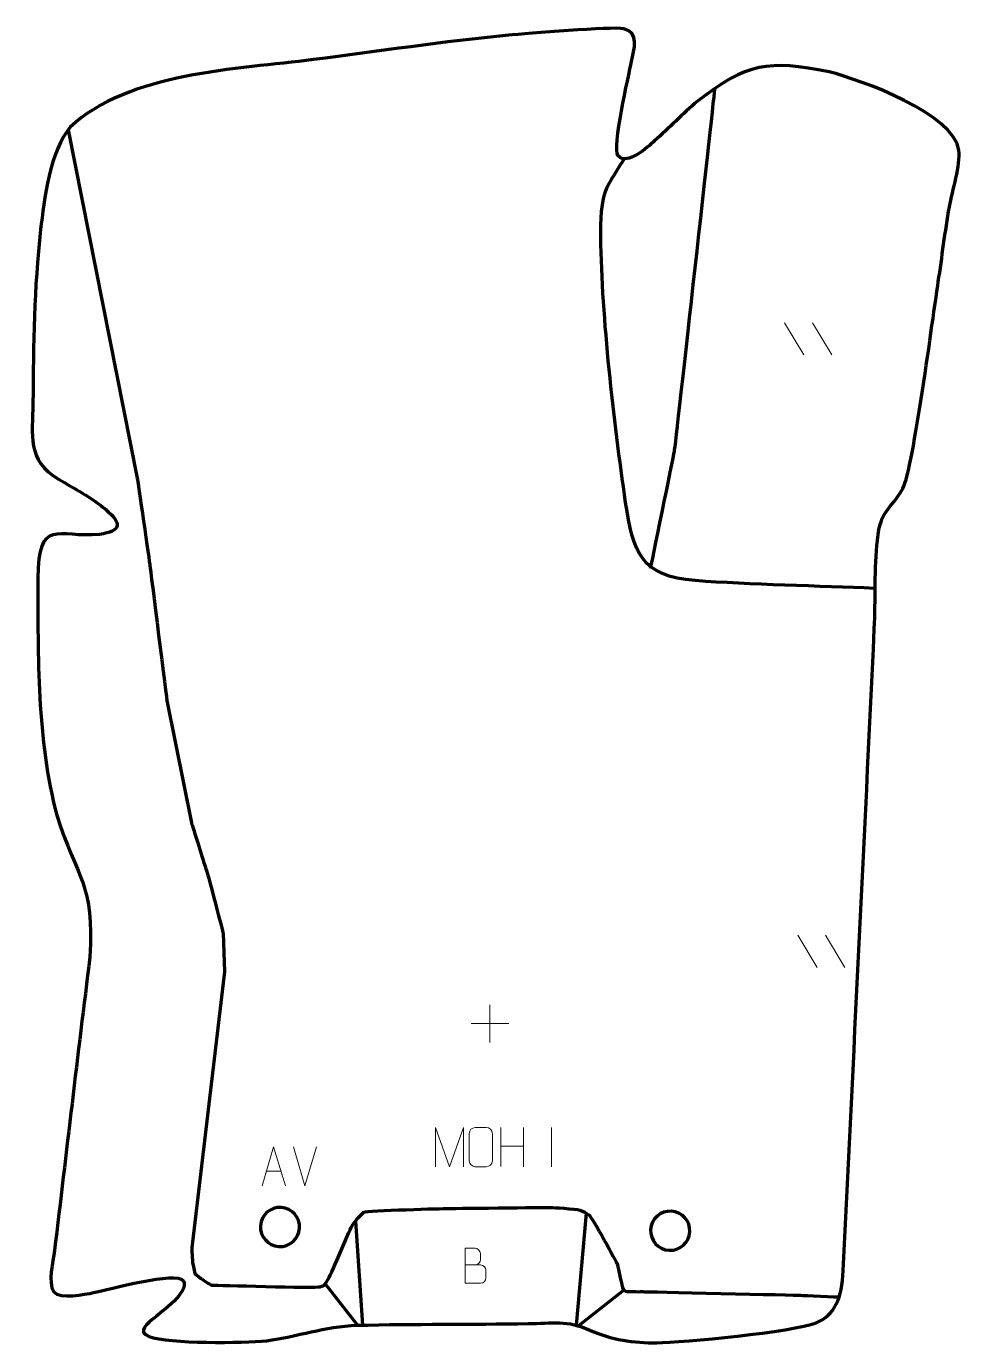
# Model space of a CAD drawing. Header units: millimetres. Extents: x 1153 to 1749, y 115 to 956.
import ezdxf

# ---------------------------------------------------------------- set-up
doc = ezdxf.new("R2010")
doc.units = ezdxf.units.MM
doc.header["$MEASUREMENT"] = 0
doc.layers.add('layer 2', color=7, linetype='Continuous')
doc.layers.add('layer 3', color=7, linetype='Continuous')

msp = doc.modelspace()

# ---------------------------------------------------------------- linework, layer by layer
at = {"layer": 'layer 2', "color": 142, "lineweight": 158}
for points, knots in [([(1551.4076, 609.5172), (1551.4076, 609.5172), (1565.8618, 680.6158), (1566.611, 684.2819), (1566.611, 684.2819), (1567.3602, 687.9479), (1592.5052, 916.0235), (1592.5052, 916.0235)], [0, 0, 0, 0, 0.33333333, 0.33333333, 0.33333333, 0.33333333, 1, 1, 1, 1]), ([(1179.8051, 889.589), (1179.8051, 889.589), (1223.864, 667.1301), (1223.864, 667.1301), (1223.864, 667.1301), (1223.864, 667.1301), (1231.7521, 612.8523), (1231.9215, 611.2519), (1231.9215, 611.2519), (1232.0909, 609.6514), (1242.8861, 524.1884), (1242.8861, 524.1884), (1242.8861, 524.1884), (1242.8861, 524.1884), (1258.428, 447.1884), (1258.428, 447.1884), (1258.428, 447.1884), (1258.428, 447.1884), (1267.5357, 417.7529), (1268.2334, 416.1209), (1268.2334, 416.1209), (1268.9311, 414.4889), (1278.6061, 376.8028), (1278.6061, 376.8028), (1278.6061, 376.8028), (1278.6061, 376.8028), (1279.5149, 352.0982), (1279.5149, 352.0982), (1279.5149, 352.0982), (1279.5149, 352.0982), (1258.6535, 176.0228), (1258.6535, 176.0228), (1258.6535, 176.0228), (1258.6535, 176.0228), (1258.9327, 167.3918), (1259.1416, 166.4517), (1259.1416, 166.4517), (1259.3505, 165.5115), (1260.4637, 159.7462), (1260.4637, 159.7462), (1260.4637, 159.7462), (1260.4637, 159.7462), (1264.1276, 156.7442), (1264.1276, 156.7442), (1264.1276, 156.7442), (1264.1276, 156.7442), (1270.602, 151.9838), (1271.9383, 152.169), (1271.9383, 152.169), (1273.2747, 152.3542), (1337.9526, 150.2112), (1340.7969, 151.2339), (1340.7969, 151.2339), (1343.6412, 152.2566), (1342.8173, 151.7758), (1345.5868, 155.9837), (1345.5868, 155.9837), (1348.3563, 160.1916), (1359.8966, 189.188), (1361.3276, 190.9578), (1361.3276, 190.9578), (1362.7587, 192.7277), (1366.7641, 197.6568), (1368.4198, 198.7507), (1368.4198, 198.7507), (1370.0755, 199.8445), (1421.1776, 201.1635), (1421.1776, 201.1635), (1421.1776, 201.1635), (1421.1776, 201.1635), (1486.6897, 201.8862), (1487.7461, 201.8231), (1487.7461, 201.8231), (1488.8025, 201.7599), (1503.4686, 201.016), (1506.1944, 200.0578), (1506.1944, 200.0578), (1508.9202, 199.0997), (1509.9372, 198.3762), (1511.987, 197.1935), (1511.987, 197.1935), (1514.0367, 196.0108), (1530.1199, 165.7608), (1530.1199, 165.7608), (1530.1199, 165.7608), (1530.1199, 165.7608), (1532.5021, 154.6185), (1532.843, 153.6705), (1532.843, 153.6705), (1533.184, 152.7225), (1533.3433, 148.737), (1535.4404, 148.3467), (1535.4404, 148.3467), (1537.5376, 147.9563), (1546.4247, 148.0877), (1546.4247, 148.0877), (1546.4247, 148.0877), (1546.4247, 148.0877), (1645.7537, 145.8616), (1647.0742, 145.7827), (1647.0742, 145.7827), (1648.3948, 145.7038), (1671.6705, 144.6392), (1671.6705, 144.6392)], [0, 0, 0, 0, 0.03703704, 0.03703704, 0.03703704, 0.03703704, 0.07407407, 0.07407407, 0.07407407, 0.07407407, 0.11111111, 0.11111111, 0.11111111, 0.11111111, 0.14814815, 0.14814815, 0.14814815, 0.14814815, 0.18518519, 0.18518519, 0.18518519, 0.18518519, 0.22222222, 0.22222222, 0.22222222, 0.22222222, 0.25925926, 0.25925926, 0.25925926, 0.25925926, 0.2962963, 0.2962963, 0.2962963, 0.2962963, 0.33333333, 0.33333333, 0.33333333, 0.33333333, 0.37037037, 0.37037037, 0.37037037, 0.37037037, 0.40740741, 0.40740741, 0.40740741, 0.40740741, 0.44444444, 0.44444444, 0.44444444, 0.44444444, 0.48148148, 0.48148148, 0.48148148, 0.48148148, 0.51851852, 0.51851852, 0.51851852, 0.51851852, 0.55555556, 0.55555556, 0.55555556, 0.55555556, 0.59259259, 0.59259259, 0.59259259, 0.59259259, 0.62962963, 0.62962963, 0.62962963, 0.62962963, 0.66666667, 0.66666667, 0.66666667, 0.66666667, 0.7037037, 0.7037037, 0.7037037, 0.7037037, 0.74074074, 0.74074074, 0.74074074, 0.74074074, 0.77777778, 0.77777778, 0.77777778, 0.77777778, 0.81481481, 0.81481481, 0.81481481, 0.81481481, 0.85185185, 0.85185185, 0.85185185, 0.85185185, 0.88888889, 0.88888889, 0.88888889, 0.88888889, 0.92592593, 0.92592593, 0.92592593, 0.92592593, 1, 1, 1, 1]), ([(1694.3452, 596.8653), (1659.9205, 598.4011), (1614.2244, 599.1871), (1580.0179, 601.8451), (1580.0179, 601.8451), (1545.0196, 604.5646), (1540.1608, 620.1357), (1535.468, 651.6589), (1535.468, 651.6589), (1527.8096, 704.9317), (1520.3556, 768.3448), (1519.6517, 821.2512), (1519.6517, 821.2512), (1519.5586, 830.5751), (1519.7051, 844.5598), (1523.7842, 852.9619), (1523.7842, 852.9619), (1523.7842, 852.9619), (1524.3346, 854.0958), (1524.3346, 854.0958), (1524.3346, 854.0958), (1527.392, 859.8814), (1531.2901, 865.5551), (1534.6952, 871.1891)], [0, 0, 0, 0, 0.14285714, 0.14285714, 0.14285714, 0.14285714, 0.28571429, 0.28571429, 0.28571429, 0.28571429, 0.42857143, 0.42857143, 0.42857143, 0.42857143, 0.57142857, 0.57142857, 0.57142857, 0.57142857, 0.71428571, 0.71428571, 0.71428571, 0.71428571, 1, 1, 1, 1])]:
    msp.add_open_spline(points, degree=3, knots=knots, dxfattribs=at)
at = {"layer": 'layer 2', "color": 250, "lineweight": 9}
for points in [[(1636.9137, 766.4121), (1636.9137, 766.4121), (1649.278, 745.8678), (1649.278, 745.8678)], [(1654.6436, 766.4121), (1654.6436, 766.4121), (1667.0079, 745.8678), (1667.0079, 745.8678)], [(1645.32, 375.4996), (1645.32, 375.4996), (1657.6843, 354.9553), (1657.6843, 354.9553)], [(1663.0499, 375.4996), (1663.0499, 375.4996), (1675.4142, 354.9553), (1675.4142, 354.9553)], [(1448.9046, 331.0989), (1448.9046, 331.0989), (1448.9046, 307.121), (1448.9046, 307.121)], [(1436.9157, 319.1099), (1436.9157, 319.1099), (1460.8936, 319.1099), (1460.8936, 319.1099)], [(1455.7453, 252.7785), (1455.7453, 252.7785), (1455.7453, 228.001), (1455.7453, 228.001)], [(1470.3886, 252.7785), (1470.3886, 252.7785), (1470.3886, 227.825), (1470.3886, 227.825)], [(1488.0669, 252.7888), (1488.0669, 252.7888), (1488.0669, 227.8147), (1488.0669, 227.8147)], [(1330.8571, 215.6164), (1330.8571, 215.6164), (1323.5353, 240.57), (1323.5353, 240.57)], [(1338.179, 240.57), (1338.179, 240.57), (1330.8572, 215.6164), (1330.8572, 215.6164)], [(1455.7453, 240.8962), (1455.7453, 240.8962), (1470.3886, 240.8966), (1470.3886, 240.8966)], [(1306.2202, 224.8731), (1306.2202, 224.8731), (1315.7159, 224.8731), (1315.7159, 224.8731)]]:
    msp.add_open_spline(points, degree=3, dxfattribs=at)
for points, knots in [([(1414.2245, 227.8228), (1414.2245, 227.8228), (1414.2245, 252.7807), (1414.2245, 252.7807), (1414.2245, 252.7807), (1414.2245, 252.7807), (1423.1496, 227.8228), (1423.1496, 227.8228), (1423.1496, 227.8228), (1423.1496, 227.8228), (1431.9095, 252.7802), (1431.9095, 252.7802), (1431.9095, 252.7802), (1431.9095, 252.7802), (1431.9095, 227.8228), (1431.9095, 227.8228)], [0, 0, 0, 0, 0.2, 0.2, 0.2, 0.2, 0.4, 0.4, 0.4, 0.4, 0.6, 0.6, 0.6, 0.6, 1, 1, 1, 1]), ([(1439.5474, 252.7782), (1441.8731, 252.7782), (1444.1992, 252.7782), (1446.5253, 252.7782), (1446.5253, 252.7782), (1448.4719, 252.8138), (1450.4633, 251.3222), (1450.49, 248.8846), (1450.49, 248.8846), (1450.4896, 243.1377), (1450.4896, 237.3904), (1450.49, 231.6427), (1450.49, 231.6427), (1450.3502, 229.3193), (1448.673, 227.8397), (1446.5253, 227.8289), (1446.5253, 227.8289), (1444.1934, 227.8293), (1441.8615, 227.8293), (1439.53, 227.8289), (1439.53, 227.8289), (1437.605, 227.7235), (1435.6329, 229.608), (1435.6441, 231.6253), (1435.6441, 231.6253), (1435.6444, 237.3954), (1435.6444, 243.1651), (1435.6441, 248.9344), (1435.6441, 248.9344), (1435.6483, 251.0725), (1437.395, 252.7917), (1439.5474, 252.7782)], [0, 0, 0, 0, 0.11111111, 0.11111111, 0.11111111, 0.11111111, 0.22222222, 0.22222222, 0.22222222, 0.22222222, 0.33333333, 0.33333333, 0.33333333, 0.33333333, 0.44444444, 0.44444444, 0.44444444, 0.44444444, 0.55555556, 0.55555556, 0.55555556, 0.55555556, 0.66666667, 0.66666667, 0.66666667, 0.66666667, 0.77777778, 0.77777778, 0.77777778, 0.77777778, 1, 1, 1, 1]), ([(1303.4976, 215.6237), (1303.4976, 215.6237), (1310.8686, 240.5772), (1310.8686, 240.5772), (1310.8686, 240.5772), (1310.8686, 240.5772), (1318.4385, 215.6237), (1318.4385, 215.6237)], [0, 0, 0, 0, 0.33333333, 0.33333333, 0.33333333, 0.33333333, 1, 1, 1, 1]), ([(1432.9992, 165.1221), (1436.2582, 165.1225), (1439.5176, 165.1225), (1442.7773, 165.1221), (1442.7773, 165.1221), (1444.5466, 165.1066), (1446.2695, 163.5516), (1446.2695, 161.7158), (1446.2695, 161.7158), (1446.2692, 160.705), (1446.2692, 157.9737), (1446.2695, 156.9626), (1446.2695, 156.9626), (1446.2854, 155.2985), (1444.9041, 153.4947), (1442.8247, 153.5099), (1442.8247, 153.5099), (1439.5647, 153.5102), (1436.305, 153.5102), (1433.0457, 153.5099), (1433.0457, 153.5099), (1433.0457, 160.9603), (1433.0457, 168.4104), (1433.0457, 175.8602), (1433.0457, 175.8602), (1435.1718, 175.8602), (1437.2982, 175.8602), (1439.4247, 175.8602), (1439.4247, 175.8602), (1440.9302, 175.876), (1442.8082, 174.1648), (1442.8241, 172.4071), (1442.8241, 172.4071), (1442.8237, 170.5565), (1442.8237, 170.4258), (1442.8241, 168.5749), (1442.8241, 168.5749), (1442.8395, 166.7243), (1441.1786, 165.1066), (1439.3782, 165.1221)], [0, 0, 0, 0, 0.09090909, 0.09090909, 0.09090909, 0.09090909, 0.18181818, 0.18181818, 0.18181818, 0.18181818, 0.27272727, 0.27272727, 0.27272727, 0.27272727, 0.36363636, 0.36363636, 0.36363636, 0.36363636, 0.45454545, 0.45454545, 0.45454545, 0.45454545, 0.54545455, 0.54545455, 0.54545455, 0.54545455, 0.63636364, 0.63636364, 0.63636364, 0.63636364, 0.72727273, 0.72727273, 0.72727273, 0.72727273, 0.81818182, 0.81818182, 0.81818182, 0.81818182, 1, 1, 1, 1])]:
    msp.add_open_spline(points, degree=3, knots=knots, dxfattribs=at)
at = {"layer": 'layer 2', "color": 142, "lineweight": 200}
for points in [[(1314.1657, 176.8808), (1307.2744, 177.2927), (1302.0219, 183.2131), (1302.4338, 190.1043), (1302.4338, 190.1043), (1302.8457, 196.9955), (1308.766, 202.2481), (1315.6573, 201.8362), (1315.6573, 201.8362), (1322.5486, 201.4243), (1327.8011, 195.5039), (1327.3892, 188.6127), (1327.3892, 188.6127), (1326.9773, 181.7215), (1321.0569, 176.4689), (1314.1657, 176.8808)], [(1563.1731, 174.4549), (1556.2818, 174.8668), (1551.0292, 180.7872), (1551.4411, 187.6785), (1551.4411, 187.6785), (1551.853, 194.5697), (1557.7734, 199.8223), (1564.6647, 199.4104), (1564.6647, 199.4104), (1571.5559, 198.9985), (1576.8085, 193.0781), (1576.3966, 186.1868), (1576.3966, 186.1868), (1575.9847, 179.2956), (1570.0643, 174.043), (1563.1731, 174.4549)]]:
    msp.add_open_spline(points, degree=3, knots=[0, 0, 0, 0, 0.2, 0.2, 0.2, 0.2, 0.4, 0.4, 0.4, 0.4, 0.6, 0.6, 0.6, 0.6, 1, 1, 1, 1], dxfattribs=at)
at = {"layer": 'layer 2', "color": 142, "lineweight": 158}
for points in [[(1510.3003, 198.1797), (1510.3003, 198.1797), (1503.9114, 126.648), (1503.9114, 126.648)], [(1363.0227, 193.0288), (1363.0227, 193.0288), (1367.5687, 126.7112), (1367.5687, 126.7112)], [(1343.6952, 153.0335), (1343.6952, 153.0335), (1364.353, 126.6353), (1364.353, 126.6353)], [(1534.2872, 149.0904), (1534.2872, 149.0904), (1505.3021, 126.2694), (1505.3021, 126.2694)]]:
    msp.add_open_spline(points, degree=3, dxfattribs=at)
at = {"layer": 'layer 3', "color": 242, "lineweight": 158}
msp.add_open_spline([(1181.102, 891.1349), (1217.4048, 925.9905), (1288.2254, 928.2454), (1336.2621, 934.3072), (1336.2621, 934.3072), (1377.4285, 939.5214), (1419.547, 945.9285), (1460.7402, 949.8681), (1460.7402, 949.8681), (1472.1351, 950.8832), (1526.7829, 955.5523), (1534.2345, 953.9646), (1534.2345, 953.9646), (1544.6019, 951.7559), (1540.7896, 940.8), (1539.2885, 933.0155), (1539.2885, 933.0155), (1537.4268, 924.3669), (1526.5648, 877.8295), (1530.7639, 872.9612), (1530.7639, 872.9612), (1536.4561, 866.3619), (1549.5264, 878.5749), (1553.8566, 882.3874), (1553.8566, 882.3874), (1563.2673, 890.5613), (1571.8012, 899.7278), (1581.2699, 907.7773), (1581.2699, 907.7773), (1613.1713, 932.4533), (1626.2753, 934.1005), (1665.4003, 926.5546), (1665.4003, 926.5546), (1685.7248, 921.212), (1745.2156, 899.8177), (1748.1092, 876.4131), (1748.1092, 876.4131), (1749.2488, 867.1952), (1743.8963, 850.4862), (1742.1135, 840.4348), (1742.1135, 840.4348), (1739.3001, 824.5726), (1737.4002, 808.4079), (1734.9722, 792.4613), (1734.9722, 792.4613), (1731.6233, 770.9623), (1719.0327, 673.3158), (1712.3977, 660.6963), (1712.3977, 660.6963), (1704.3094, 646.2288), (1698.3686, 648.1001), (1696.108, 627.6013), (1696.108, 627.6013), (1694.1497, 609.8447), (1695.0186, 589.4676), (1694.1597, 571.1608), (1694.1597, 571.1608), (1687.7473, 434.5881), (1680.9206, 298.0362), (1674.3729, 161.4703), (1674.3729, 161.4703), (1673.2657, 143.7919), (1669.3113, 133.2994), (1656.9485, 128.2414), (1656.9485, 128.2414), (1642.6111, 122.3754), (1571.5415, 115.5904), (1555.3433, 115.46), (1555.3433, 115.46), (1540.7314, 115.3422), (1526.3011, 117.2866), (1512.7152, 123.4966), (1512.7152, 123.4966), (1498.3055, 130.083), (1488.4134, 127.9274), (1473.1735, 127.6723), (1473.1735, 127.6723), (1436.941, 127.0979), (1400.5339, 127.5272), (1364.353, 126.6353), (1364.353, 126.6353), (1343.0301, 125.7531), (1326.4511, 119.5212), (1306.1998, 116.7199), (1306.1998, 116.7199), (1291.5629, 115.144), (1244.0702, 114.8903), (1231.4417, 119.4069), (1231.4417, 119.4069), (1223.1166, 122.3844), (1230.7765, 127.9854), (1234.853, 131.4536), (1234.853, 131.4536), (1239.3819, 135.3066), (1257.3225, 148.0333), (1253.2364, 154.9666), (1253.2364, 154.9666), (1249.2972, 161.6508), (1205.083, 149.1837), (1196.0012, 147.4625), (1196.0012, 147.4625), (1190.4557, 146.4115), (1174.5797, 143.0421), (1170.527, 147.9071), (1170.527, 147.9071), (1166.6001, 154.0194), (1170.1601, 167.1556), (1171.0326, 174.3228), (1171.0326, 174.3228), (1178.5271, 236.8005), (1185.7466, 299.1613), (1193.6538, 361.6031), (1193.6538, 361.6031), (1196.4696, 408.882), (1185.5173, 410.8507), (1172.4577, 452.2326), (1172.4577, 452.2326), (1159.7356, 500.0187), (1160.3826, 553.8971), (1160.4765, 603.1684), (1160.4765, 603.1684), (1160.5518, 642.8152), (1173.2598, 628.6258), (1199.7859, 631.3671), (1199.7859, 631.3671), (1214.0465, 633.3189), (1213.8647, 638.6041), (1203.7988, 647.1678), (1203.7988, 647.1678), (1194.8641, 654.769), (1183.638, 660.6822), (1173.5361, 666.5996), (1173.5361, 666.5996), (1153.0512, 678.5993), (1157.1082, 694.6637), (1157.2614, 714.9858), (1157.2614, 714.9858), (1157.5487, 753.0927), (1157.9274, 787.9746), (1162.1564, 825.8818), (1162.1564, 825.8818), (1164.2276, 844.5193), (1168.3437, 876.8986), (1181.102, 891.1349)], degree=3, knots=[0, 0, 0, 0, 0.02702703, 0.02702703, 0.02702703, 0.02702703, 0.05405405, 0.05405405, 0.05405405, 0.05405405, 0.08108108, 0.08108108, 0.08108108, 0.08108108, 0.10810811, 0.10810811, 0.10810811, 0.10810811, 0.13513514, 0.13513514, 0.13513514, 0.13513514, 0.16216216, 0.16216216, 0.16216216, 0.16216216, 0.18918919, 0.18918919, 0.18918919, 0.18918919, 0.21621622, 0.21621622, 0.21621622, 0.21621622, 0.24324324, 0.24324324, 0.24324324, 0.24324324, 0.27027027, 0.27027027, 0.27027027, 0.27027027, 0.2972973, 0.2972973, 0.2972973, 0.2972973, 0.32432432, 0.32432432, 0.32432432, 0.32432432, 0.35135135, 0.35135135, 0.35135135, 0.35135135, 0.37837838, 0.37837838, 0.37837838, 0.37837838, 0.40540541, 0.40540541, 0.40540541, 0.40540541, 0.43243243, 0.43243243, 0.43243243, 0.43243243, 0.45945946, 0.45945946, 0.45945946, 0.45945946, 0.48648649, 0.48648649, 0.48648649, 0.48648649, 0.51351351, 0.51351351, 0.51351351, 0.51351351, 0.54054054, 0.54054054, 0.54054054, 0.54054054, 0.56756757, 0.56756757, 0.56756757, 0.56756757, 0.59459459, 0.59459459, 0.59459459, 0.59459459, 0.62162162, 0.62162162, 0.62162162, 0.62162162, 0.64864865, 0.64864865, 0.64864865, 0.64864865, 0.67567568, 0.67567568, 0.67567568, 0.67567568, 0.7027027, 0.7027027, 0.7027027, 0.7027027, 0.72972973, 0.72972973, 0.72972973, 0.72972973, 0.75675676, 0.75675676, 0.75675676, 0.75675676, 0.78378378, 0.78378378, 0.78378378, 0.78378378, 0.81081081, 0.81081081, 0.81081081, 0.81081081, 0.83783784, 0.83783784, 0.83783784, 0.83783784, 0.86486486, 0.86486486, 0.86486486, 0.86486486, 0.89189189, 0.89189189, 0.89189189, 0.89189189, 0.91891892, 0.91891892, 0.91891892, 0.91891892, 0.94594595, 0.94594595, 0.94594595, 0.94594595, 1, 1, 1, 1], dxfattribs=at)

doc.saveas('drawing.dxf')
